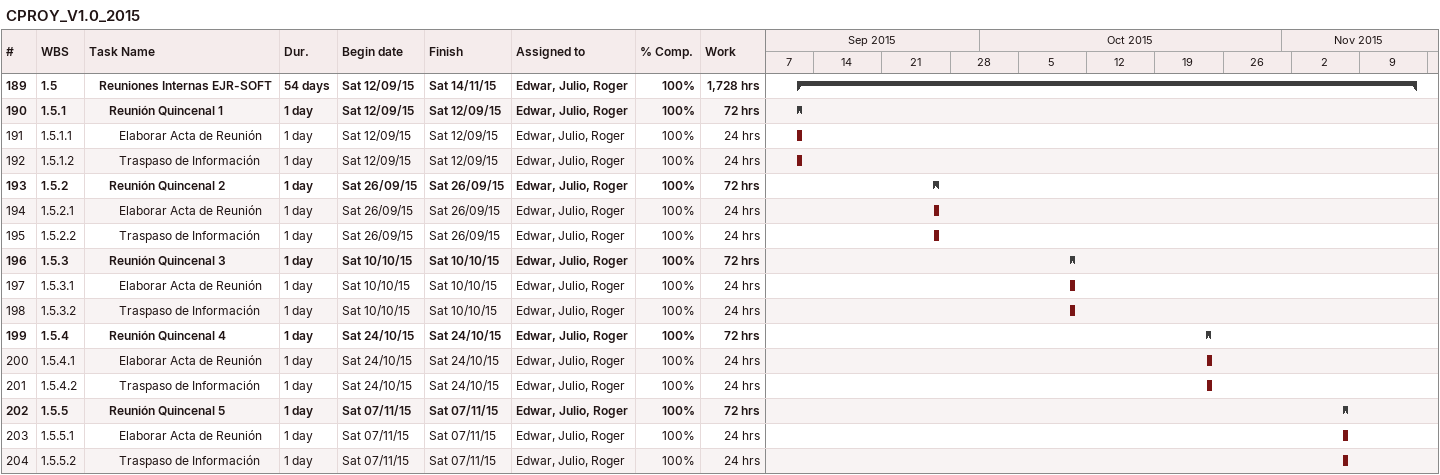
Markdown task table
CPROY_V1.0_2015

| ID | WBS | Task | Duration | Start | Finish | Resources | % complete | Work (h) |
|---|---|---|---|---|---|---|---|---|
| 189 | 1.5 | **Reuniones Internas EJR-SOFT** | 54d | 2015-09-12 | 2015-11-14 | Edwar, Julio, Roger | 100 | 1728 |
| 190 | 1.5.1 | **Reunión Quincenal 1** | 1d | 2015-09-12 | 2015-09-12 | Edwar, Julio, Roger | 100 | 72 |
| 191 | 1.5.1.1 | Elaborar Acta de Reunión | 1d | 2015-09-12 | 2015-09-12 | Edwar, Julio, Roger | 100 | 24 |
| 192 | 1.5.1.2 | Traspaso de Información | 1d | 2015-09-12 | 2015-09-12 | Edwar, Julio, Roger | 100 | 24 |
| 193 | 1.5.2 | **Reunión Quincenal 2** | 1d | 2015-09-26 | 2015-09-26 | Edwar, Julio, Roger | 100 | 72 |
| 194 | 1.5.2.1 | Elaborar Acta de Reunión | 1d | 2015-09-26 | 2015-09-26 | Edwar, Julio, Roger | 100 | 24 |
| 195 | 1.5.2.2 | Traspaso de Información | 1d | 2015-09-26 | 2015-09-26 | Edwar, Julio, Roger | 100 | 24 |
| 196 | 1.5.3 | **Reunión Quincenal 3** | 1d | 2015-10-10 | 2015-10-10 | Edwar, Julio, Roger | 100 | 72 |
| 197 | 1.5.3.1 | Elaborar Acta de Reunión | 1d | 2015-10-10 | 2015-10-10 | Edwar, Julio, Roger | 100 | 24 |
| 198 | 1.5.3.2 | Traspaso de Información | 1d | 2015-10-10 | 2015-10-10 | Edwar, Julio, Roger | 100 | 24 |
| 199 | 1.5.4 | **Reunión Quincenal 4** | 1d | 2015-10-24 | 2015-10-24 | Edwar, Julio, Roger | 100 | 72 |
| 200 | 1.5.4.1 | Elaborar Acta de Reunión | 1d | 2015-10-24 | 2015-10-24 | Edwar, Julio, Roger | 100 | 24 |
| 201 | 1.5.4.2 | Traspaso de Información | 1d | 2015-10-24 | 2015-10-24 | Edwar, Julio, Roger | 100 | 24 |
| 202 | 1.5.5 | **Reunión Quincenal 5** | 1d | 2015-11-07 | 2015-11-07 | Edwar, Julio, Roger | 100 | 72 |
| 203 | 1.5.5.1 | Elaborar Acta de Reunión | 1d | 2015-11-07 | 2015-11-07 | Edwar, Julio, Roger | 100 | 24 |
| 204 | 1.5.5.2 | Traspaso de Información | 1d | 2015-11-07 | 2015-11-07 | Edwar, Julio, Roger | 100 | 24 |
